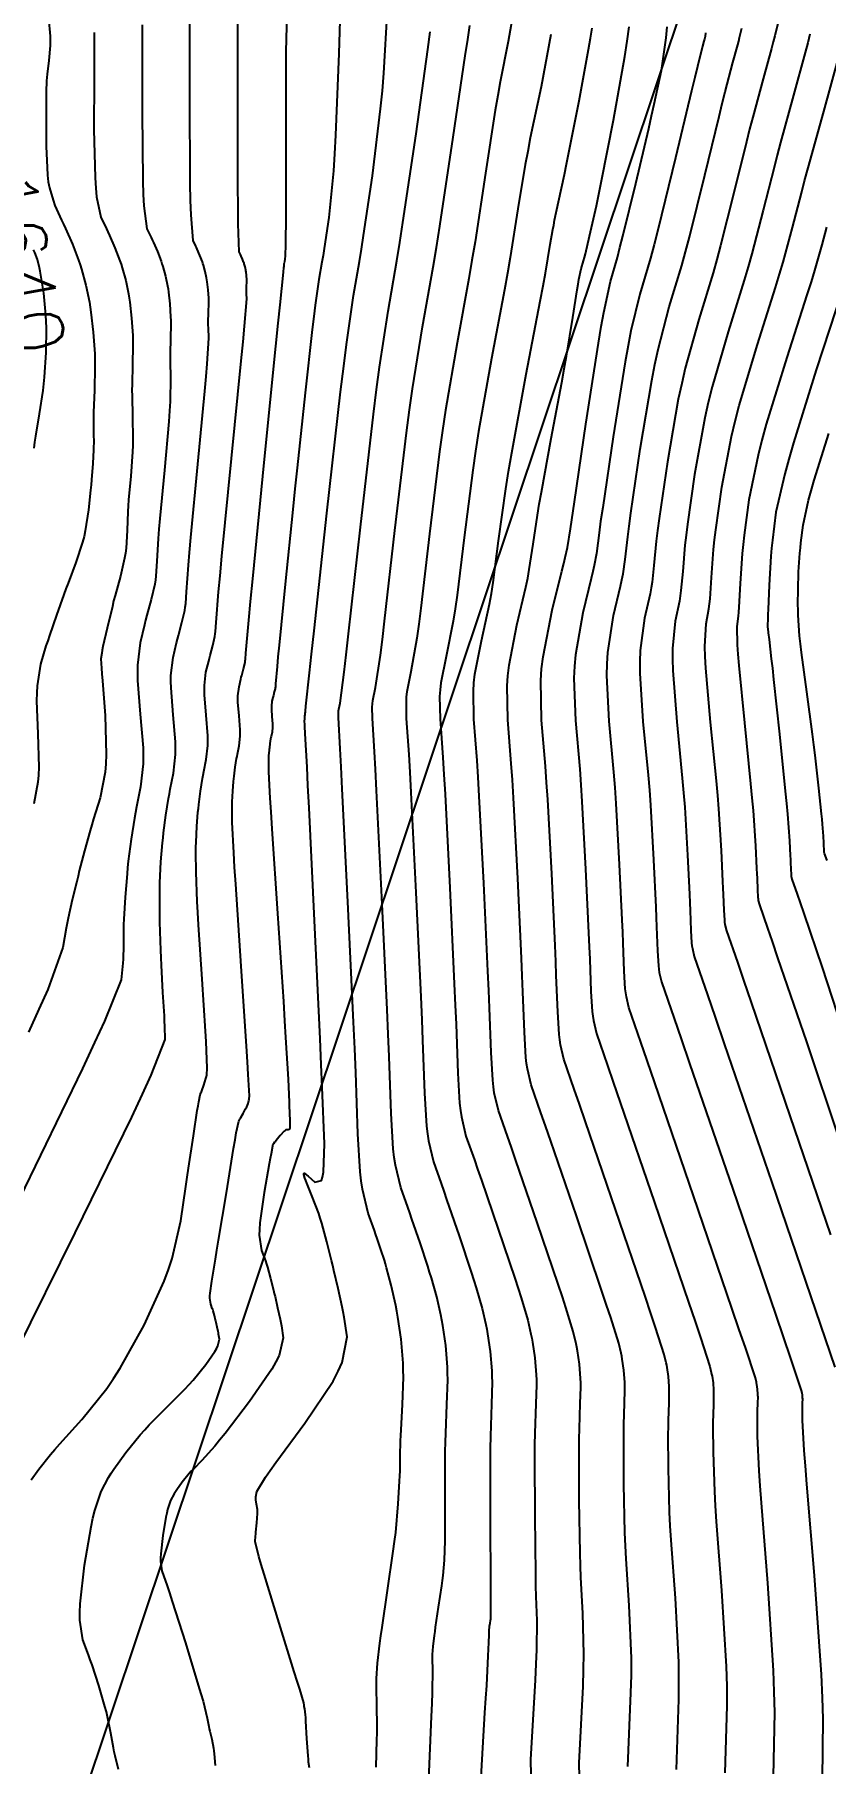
# Model space of a CAD drawing. Header units: metres. Extents: x 837117 to 838479, y 1189012 to 1191015.
# Drawn here: x 837662.7 to 837718.2, y 1189454.6 to 1189576 of the extents above; entities that cross this region are included whole.
import ezdxf

# ---------------------------------------------------------------- set-up
doc = ezdxf.new("R2010")
doc.units = ezdxf.units.M
doc.header["$LTSCALE"] = 0.3
for name, color, linetype in [('CORREDORVIA', 70, 'Continuous'), ('COTAS 10', 1, 'Continuous'), ('COTAS INT', 252, 'Continuous')]:
    doc.layers.add(name, color=color, linetype=linetype)
doc.styles.get("Standard").update_dxf_attribs({"font": 'simplex.shx'})

msp = doc.modelspace()

# ---------------------------------------------------------------- linework, layer by layer
at = {"layer": 'CORREDORVIA'}
msp.add_lwpolyline([(837910.68, 1191000.96), (838157.03, 1190996.19), (838237.17, 1190821.34), (838237, 1190602.88), (838240.03, 1190437.2), (838223.54, 1190366.27), (838212.2, 1190288.92), (838221.4, 1189997.88), (837954.54, 1189509.17), (837751.16, 1189231.38), (837593.19, 1189234.4), (837744.49, 1189686.61), (837750.28, 1189933.97), (837723.62, 1190051.52), (837726.09, 1190134.48), (837885.38, 1190229.43), (837983.18, 1190344.12), (837817.55, 1190502.19), (837798.03, 1190660.17), (837963.57, 1190795.98)], close=True, dxfattribs=at)
at = {"layer": 'COTAS 10'}
for points in [[(837662.42, 1189474.56), (837662.95, 1189475.31), (837663.78, 1189476.33), (837664.09, 1189476.69), (837664.44, 1189477.08), (837665.97, 1189478.78), (837667.72, 1189480.97), (837668.19, 1189481.67), (837668.67, 1189482.4), (837670.35, 1189485.4), (837671.75, 1189488.51), (837672.05, 1189489.32), (837672.31, 1189490.1), (837672.93, 1189492.73), (837673.28, 1189495.15), (837673.38, 1189495.8), (837673.47, 1189496.44), (837673.81, 1189498.69), (837674.08, 1189500.47), (837674.14, 1189500.81), (837674.19, 1189501.09), (837674.28, 1189501.57), (837674.34, 1189501.72), (837674.37, 1189501.79), (837674.4, 1189501.87), (837674.55, 1189502.26), (837674.69, 1189502.73), (837674.72, 1189502.86), (837674.74, 1189502.99), (837674.78, 1189503.46), (837674.73, 1189504.7), (837674.7, 1189505.32), (837674.65, 1189506.05), (837674.42, 1189509.69), (837674.17, 1189513.52), (837674.12, 1189514.38), (837674.08, 1189515.15), (837674, 1189517.22), (837673.99, 1189518.61), (837673.99, 1189518.97), (837674, 1189519.31), (837674.05, 1189520.42), (837674.13, 1189521.42), (837674.16, 1189521.69), (837674.19, 1189521.95), (837674.31, 1189522.89), (837674.45, 1189523.78), (837674.5, 1189524.03), (837674.54, 1189524.27), (837674.71, 1189525.12), (837674.82, 1189526.11), (837674.83, 1189526.43), (837674.82, 1189526.78), (837674.7, 1189528.22), (837674.58, 1189529.65), (837674.58, 1189529.99), (837674.58, 1189530.31), (837674.69, 1189531.26), (837674.88, 1189532.03), (837674.93, 1189532.23), (837674.98, 1189532.43), (837675.16, 1189533.11), (837675.31, 1189533.76), (837675.34, 1189533.93), (837675.37, 1189534.11), (837675.41, 1189534.74), (837675.58, 1189536.88), (837675.68, 1189538.02), (837675.81, 1189539.39), (837677.17, 1189553.1), (837677.29, 1189554.44), (837677.39, 1189555.53), (837677.55, 1189557.46), (837677.54, 1189557.8), (837677.54, 1189557.99), (837677.54, 1189558.32), (837677.55, 1189558.64), (837677.55, 1189558.72), (837677.55, 1189558.8), (837677.53, 1189559.09), (837677.5, 1189559.35), (837677.49, 1189559.42), (837677.48, 1189559.48), (837677.43, 1189559.71), (837677.37, 1189559.92), (837677.36, 1189559.97), (837677.33, 1189560.03), (837677.25, 1189560.24), (837677.16, 1189560.45), (837677.11, 1189560.56), (837677.02, 1189560.75), (837676.95, 1189562.73), (837676.94, 1189563.91), (837676.93, 1189565.37), (837676.92, 1189572.92), (837676.93, 1189580.81)], [(837690.33, 1189453.49), (837690.53, 1189457.94), (837690.56, 1189458.85), (837690.59, 1189459.63), (837690.61, 1189461.25), (837690.6, 1189461.93), (837690.6, 1189462.11), (837690.6, 1189462.28), (837690.64, 1189462.86), (837690.73, 1189463.62), (837690.77, 1189463.9), (837690.81, 1189464.22), (837691.02, 1189465.62), (837691.24, 1189467.11), (837691.29, 1189467.48), (837691.33, 1189467.83), (837691.43, 1189468.92), (837691.48, 1189470.26), (837691.48, 1189470.76), (837691.49, 1189471.33), (837691.48, 1189473.85), (837691.49, 1189476.54), (837691.5, 1189477.2), (837691.52, 1189477.84), (837691.6, 1189479.85), (837691.66, 1189481.57), (837691.65, 1189482.03), (837691.64, 1189482.47), (837691.52, 1189483.99), (837691.31, 1189485.39), (837691.25, 1189485.76), (837691.18, 1189486.13), (837690.89, 1189487.4), (837690.51, 1189488.73), (837690.39, 1189489.13), (837690.26, 1189489.55), (837689.72, 1189491.2), (837689.14, 1189492.86), (837688.99, 1189493.29), (837688.85, 1189493.7), (837688.37, 1189495.08), (837687.99, 1189496.65), (837687.91, 1189497.19), (837687.84, 1189497.78), (837687.69, 1189500.26), (837687.54, 1189504.27), (837687.48, 1189505.83), (837687.4, 1189507.57), (837687.03, 1189515.45), (837686.67, 1189522.94), (837686.59, 1189524.43), (837686.52, 1189525.66), (837686.37, 1189528.03), (837686.36, 1189528.8), (837686.38, 1189529.03), (837686.4, 1189529.27), (837686.58, 1189530.18), (837686.94, 1189532.45), (837687.08, 1189533.54), (837687.23, 1189534.84), (837687.95, 1189541.19), (837688.76, 1189548.05), (837688.97, 1189549.66), (837689.18, 1189551.15), (837689.89, 1189555.49), (837690.64, 1189559.68), (837690.87, 1189561.07), (837691.1, 1189562.57), (837692.04, 1189568.8), (837692.88, 1189574.51), (837693.06, 1189575.67), (837693.21, 1189576.65)], [(837707.71, 1189454.21), (837707.89, 1189459.14), (837707.89, 1189460.45), (837707.87, 1189461.75), (837707.64, 1189466.25), (837707.34, 1189470.31), (837707.28, 1189471.32), (837707.23, 1189472.29), (837707.15, 1189475.37), (837707.14, 1189477.75), (837707.15, 1189478.27), (837707.15, 1189478.74), (837707.19, 1189479.93), (837707.21, 1189480.71), (837707.21, 1189480.92), (837707.2, 1189481.11), (837707.15, 1189481.8), (837707.06, 1189482.43), (837707.03, 1189482.6), (837707, 1189482.76), (837706.86, 1189483.34), (837706.25, 1189485.24), (837705.92, 1189486.24), (837705.51, 1189487.45), (837703.43, 1189493.54), (837701.33, 1189499.69), (837700.9, 1189500.93), (837700.54, 1189501.98), (837699.81, 1189504.09), (837699.57, 1189505.1), (837699.52, 1189505.44), (837699.47, 1189505.81), (837699.38, 1189507.4), (837699.28, 1189509.96), (837699.24, 1189510.95), (837699.19, 1189512.06), (837698.96, 1189517.1), (837698.68, 1189522.3), (837698.6, 1189523.51), (837698.52, 1189524.64), (837698.24, 1189527.88), (837698.19, 1189530.66), (837698.25, 1189531.48), (837698.35, 1189532.33), (837698.98, 1189535.6), (837699.67, 1189538.35), (837699.8, 1189538.88), (837699.9, 1189539.31), (837700.07, 1189539.99), (837700.27, 1189541.32), (837700.55, 1189543.21), (837701.36, 1189548.67), (837702.25, 1189554.34), (837702.44, 1189555.51), (837702.62, 1189556.5), (837703.09, 1189558.67), (837703.57, 1189560.36), (837703.75, 1189561.05), (837703.95, 1189561.85), (837704.86, 1189565.55), (837705.77, 1189569.41), (837705.97, 1189570.3), (837706.16, 1189571.13), (837706.66, 1189573.49), (837706.99, 1189575.77), (837707.06, 1189576.55)], [(837718.54, 1189491.75), (837715.7, 1189500.1), (837712.97, 1189508.07), (837712.44, 1189509.63), (837712.01, 1189510.9), (837711.25, 1189513.1), (837711.14, 1189513.54), (837711.12, 1189513.69), (837711.1, 1189513.85), (837711.06, 1189514.54), (837711.02, 1189515.65), (837711, 1189516.08), (837710.98, 1189516.56), (837710.88, 1189518.74), (837710.69, 1189521.66), (837710.61, 1189522.6), (837710.52, 1189523.61), (837710.11, 1189527.73), (837709.77, 1189531.54), (837709.73, 1189532.34), (837709.7, 1189533.04), (837709.79, 1189534.65), (837709.98, 1189535.7), (837710.03, 1189536.04), (837710.07, 1189536.4), (837710.17, 1189537.9), (837710.32, 1189539.87), (837710.39, 1189540.53), (837710.47, 1189541.25), (837710.89, 1189544.24), (837711.57, 1189547.79), (837711.83, 1189548.86), (837712.12, 1189549.96), (837713.4, 1189554.24), (837714.67, 1189558.25), (837714.95, 1189559.18), (837715.21, 1189560.03), (837715.87, 1189562.46), (837716.48, 1189564.88), (837716.71, 1189565.73), (837716.96, 1189566.65), (837718.05, 1189570.61), (837719.07, 1189574.28)], [(837662.63, 1189546.98), (837662.68, 1189547.4), (837662.74, 1189547.81), (837663, 1189549.38), (837663.26, 1189551.03), (837663.31, 1189551.49), (837663.36, 1189551.97), (837663.48, 1189553.7), (837663.5, 1189555.41), (837663.48, 1189555.87), (837663.46, 1189556.32), (837663.3, 1189557.86), (837663.11, 1189559.13), (837663.06, 1189559.4), (837663.01, 1189559.64), (837662.86, 1189560.23), (837662.67, 1189560.72), (837662.59, 1189560.9)]]:
    msp.add_lwpolyline(points, dxfattribs=at)
at = {"layer": 'COTAS INT'}
for points in [[(837668.54, 1189454.21), (837668.31, 1189455.18), (837668.25, 1189455.46), (837668.19, 1189455.74), (837668.01, 1189456.76), (837667.78, 1189457.91), (837667.7, 1189458.26), (837667.6, 1189458.64), (837667.17, 1189460.11), (837666.7, 1189461.56), (837666.57, 1189461.92), (837666.45, 1189462.26), (837666.05, 1189463.33), (837665.83, 1189464.71), (837665.83, 1189465.24), (837665.85, 1189465.84), (837666.17, 1189468.56), (837666.64, 1189471.26), (837666.76, 1189471.86), (837666.89, 1189472.39), (837667.33, 1189473.74), (837667.85, 1189474.72), (837668.03, 1189475.01), (837668.23, 1189475.31), (837669.07, 1189476.48), (837670.08, 1189477.71), (837670.39, 1189478.06), (837670.71, 1189478.41), (837671.97, 1189479.68), (837673.21, 1189480.92), (837673.51, 1189481.25), (837673.79, 1189481.56), (837674.69, 1189482.65), (837675.31, 1189483.56), (837675.43, 1189483.76), (837675.52, 1189483.95), (837675.63, 1189484.43), (837675.58, 1189484.77), (837675.56, 1189484.87), (837675.54, 1189484.96), (837675.48, 1189485.27), (837675.4, 1189485.59), (837675.38, 1189485.68), (837675.36, 1189485.76), (837675.28, 1189486.09), (837675.19, 1189486.41), (837675.16, 1189486.5), (837675.13, 1189486.58), (837675.02, 1189486.88), (837674.96, 1189487.3), (837674.96, 1189487.46), (837674.98, 1189487.65), (837675.1, 1189488.49), (837675.36, 1189490.04), (837675.46, 1189490.67), (837675.58, 1189491.38), (837676.12, 1189494.69), (837676.63, 1189497.81), (837676.73, 1189498.42), (837676.82, 1189498.91), (837676.99, 1189499.73), (837677.07, 1189499.86), (837677.11, 1189499.91), (837677.14, 1189499.98), (837677.31, 1189500.27), (837677.47, 1189500.59), (837677.51, 1189500.67), (837677.55, 1189500.74), (837677.65, 1189500.98), (837677.71, 1189501.18), (837677.72, 1189501.24), (837677.73, 1189501.29), (837677.75, 1189501.5), (837677.66, 1189503.01), (837677.6, 1189503.9), (837677.53, 1189504.99), (837677.16, 1189510.6), (837676.78, 1189516.37), (837676.7, 1189517.56), (837676.64, 1189518.57), (837676.54, 1189520.73), (837676.53, 1189521.68), (837676.53, 1189521.92), (837676.54, 1189522.15), (837676.57, 1189522.9), (837676.63, 1189523.58), (837676.65, 1189523.76), (837676.67, 1189523.94), (837676.75, 1189524.57), (837676.84, 1189525.18), (837676.87, 1189525.34), (837676.9, 1189525.5), (837677.02, 1189526.08), (837677.09, 1189526.75), (837677.09, 1189526.97), (837677.09, 1189527.2), (837677.01, 1189528.18), (837676.93, 1189529.14), (837676.93, 1189529.37), (837676.93, 1189529.59), (837677.01, 1189530.23), (837677.13, 1189530.75), (837677.16, 1189530.89), (837677.2, 1189531.02), (837677.32, 1189531.49), (837677.43, 1189531.92), (837677.44, 1189532.04), (837677.46, 1189532.16), (837677.49, 1189532.59), (837677.69, 1189534.9), (837677.82, 1189536.2), (837677.97, 1189537.8), (837678.78, 1189545.97), (837679.6, 1189554.14), (837679.76, 1189555.74), (837679.89, 1189557.04), (837680.12, 1189559.32), (837680.16, 1189559.65), (837680.17, 1189559.72), (837680.18, 1189559.78), (837680.19, 1189559.91), (837680.21, 1189560), (837680.22, 1189560.04), (837680.22, 1189560.07), (837680.25, 1189560.24), (837680.27, 1189560.48), (837680.28, 1189560.56), (837680.28, 1189560.66), (837680.3, 1189561.09), (837680.31, 1189563.49), (837680.31, 1189564.83), (837680.32, 1189566.46), (837680.33, 1189574.81), (837680.56, 1189583.59)], [(837684.17, 1189580.12), (837684.01, 1189574.68), (837683.79, 1189568.94), (837683.71, 1189567.63), (837683.64, 1189566.44), (837683.31, 1189563.17), (837682.98, 1189560.99), (837682.91, 1189560.49), (837682.83, 1189560.04), (837682.62, 1189558.81), (837682.36, 1189557.02), (837682.26, 1189556.22), (837682.15, 1189555.3), (837681.65, 1189550.86), (837681.08, 1189545.59), (837680.93, 1189544.13), (837680.78, 1189542.67), (837680.25, 1189537.42), (837679.82, 1189533.15), (837679.74, 1189532.32), (837679.68, 1189531.64), (837679.57, 1189530.44), (837679.56, 1189530.21), (837679.55, 1189530.15), (837679.54, 1189530.09), (837679.48, 1189529.86), (837679.42, 1189529.62), (837679.4, 1189529.55), (837679.38, 1189529.48), (837679.32, 1189529.21), (837679.28, 1189528.87), (837679.28, 1189528.76), (837679.28, 1189528.64), (837679.32, 1189528.14), (837679.36, 1189527.63), (837679.37, 1189527.5), (837679.36, 1189527.39), (837679.33, 1189527.04), (837679.27, 1189526.74), (837679.25, 1189526.66), (837679.23, 1189526.57), (837679.18, 1189526.25), (837679.14, 1189525.93), (837679.13, 1189525.83), (837679.12, 1189525.74), (837679.09, 1189525.39), (837679.08, 1189524.99), (837679.07, 1189524.87), (837679.07, 1189524.75), (837679.07, 1189524.25), (837679.18, 1189522.41), (837679.24, 1189521.44), (837679.32, 1189520.26), (837679.71, 1189514.32), (837680.12, 1189508.13), (837680.2, 1189506.78), (837680.28, 1189505.6), (837680.45, 1189502.68), (837680.52, 1189501.07), (837680.54, 1189500.72), (837680.55, 1189500.41), (837680.58, 1189499.64), (837680.57, 1189499.25), (837680.56, 1189499.19), (837680.54, 1189499.14), (837680.45, 1189499.12), (837680.3, 1189499.12), (837680.24, 1189499.08), (837680.17, 1189499.03), (837679.89, 1189498.72), (837679.61, 1189498.38), (837679.56, 1189498.31), (837679.51, 1189498.25), (837679.42, 1189498.13), (837679.39, 1189498.08), (837679.38, 1189498.06), (837679.37, 1189498.04), (837679.35, 1189497.97), (837679.26, 1189497.43), (837679.2, 1189497.11), (837679.13, 1189496.73), (837678.77, 1189494.73), (837678.47, 1189492.6), (837678.44, 1189492.13), (837678.43, 1189491.72), (837678.59, 1189490.66), (837678.87, 1189489.92), (837678.94, 1189489.7), (837679.01, 1189489.49), (837679.23, 1189488.68), (837679.43, 1189487.86), (837679.48, 1189487.64), (837679.54, 1189487.42), (837679.72, 1189486.63), (837679.9, 1189485.83), (837679.94, 1189485.6), (837679.98, 1189485.37), (837680.11, 1189484.51), (837679.83, 1189483.29), (837679.6, 1189482.83), (837679.31, 1189482.32), (837677.74, 1189480.04), (837676.03, 1189477.81), (837675.65, 1189477.34), (837675.31, 1189476.92), (837674.41, 1189475.92), (837673.81, 1189475.31), (837673.66, 1189475.15), (837673.51, 1189474.99), (837673.03, 1189474.4), (837672.64, 1189473.85), (837672.54, 1189473.7), (837672.46, 1189473.57), (837672.21, 1189473.1), (837672, 1189472.46), (837671.94, 1189472.21), (837671.88, 1189471.93), (837671.66, 1189470.65), (837671.51, 1189469.36), (837671.5, 1189469.08), (837671.5, 1189468.83), (837671.6, 1189468.17), (837671.96, 1189467.12), (837672.13, 1189466.62), (837672.32, 1189466.02), (837673.25, 1189463.1), (837674.15, 1189460.15), (837674.33, 1189459.54), (837674.49, 1189459.01), (837674.78, 1189457.83), (837674.88, 1189457.23), (837674.92, 1189457.07), (837674.95, 1189456.91), (837675.09, 1189456.34), (837675.21, 1189455.72), (837675.24, 1189455.52), (837675.27, 1189455.32), (837675.33, 1189454.49)], [(837661.36, 1189483.51), (837665.51, 1189491.88), (837669.48, 1189500.01), (837670.24, 1189501.62), (837670.85, 1189502.96), (837671.82, 1189505.47), (837671.8, 1189506.41), (837671.79, 1189506.75), (837671.77, 1189507.12), (837671.67, 1189508.77), (837671.56, 1189510.67), (837671.54, 1189511.2), (837671.52, 1189511.74), (837671.46, 1189513.7), (837671.45, 1189515.55), (837671.45, 1189516.02), (837671.46, 1189516.47), (837671.53, 1189517.94), (837671.64, 1189519.26), (837671.68, 1189519.61), (837671.72, 1189519.97), (837671.88, 1189521.2), (837672.06, 1189522.39), (837672.12, 1189522.71), (837672.18, 1189523.03), (837672.4, 1189524.16), (837672.55, 1189525.47), (837672.56, 1189525.9), (837672.55, 1189526.35), (837672.39, 1189528.26), (837672.24, 1189530.15), (837672.23, 1189530.6), (837672.23, 1189531.02), (837672.38, 1189532.28), (837672.62, 1189533.3), (837672.69, 1189533.57), (837672.76, 1189533.83), (837673, 1189534.73), (837673.2, 1189535.59), (837673.24, 1189535.82), (837673.27, 1189536.06), (837673.33, 1189536.89), (837673.46, 1189538.76), (837673.53, 1189539.65), (837673.63, 1189540.71), (837674.13, 1189545.85), (837674.62, 1189550.97), (837674.71, 1189552.01), (837674.78, 1189552.89), (837674.88, 1189554.7), (837674.86, 1189555.42), (837674.85, 1189555.61), (837674.85, 1189555.81), (837674.87, 1189556.5), (837674.89, 1189557.15), (837674.88, 1189557.33), (837674.88, 1189557.5), (837674.84, 1189558.09), (837674.78, 1189558.64), (837674.76, 1189558.78), (837674.73, 1189558.92), (837674.64, 1189559.38), (837674.52, 1189559.82), (837674.48, 1189559.94), (837674.44, 1189560.06), (837674.27, 1189560.5), (837674.08, 1189560.94), (837674.03, 1189561.05), (837673.98, 1189561.16), (837673.79, 1189561.56), (837673.64, 1189563.35), (837673.61, 1189564.35), (837673.59, 1189565.56), (837673.56, 1189571.73), (837673.56, 1189578.3)], [(837681.96, 1189454.33), (837681.89, 1189454.73), (837681.88, 1189454.94), (837681.86, 1189455.18), (837681.78, 1189456.39), (837681.71, 1189457.61), (837681.7, 1189457.86), (837681.68, 1189458.06), (837681.63, 1189458.48), (837681.59, 1189458.64), (837681.59, 1189458.68), (837681.58, 1189458.73), (837681.55, 1189458.9), (837681.27, 1189459.86), (837681.1, 1189460.41), (837680.89, 1189461.07), (837679.83, 1189464.49), (837678.77, 1189467.93), (837678.56, 1189468.61), (837678.4, 1189469.17), (837678.15, 1189470.23), (837678.17, 1189470.6), (837678.19, 1189470.73), (837678.2, 1189470.88), (837678.26, 1189471.53), (837678.31, 1189472.18), (837678.31, 1189472.33), (837678.3, 1189472.46), (837678.24, 1189472.84), (837678.18, 1189473.15), (837678.18, 1189473.25), (837678.19, 1189473.35), (837678.27, 1189473.74), (837678.86, 1189474.73), (837679.19, 1189475.21), (837679.59, 1189475.77), (837681.64, 1189478.53), (837683.62, 1189481.49), (837683.98, 1189482.17), (837684.26, 1189482.8), (837684.6, 1189484.59), (837684.38, 1189485.97), (837684.32, 1189486.34), (837684.25, 1189486.7), (837683.97, 1189487.99), (837683.67, 1189489.25), (837683.59, 1189489.6), (837683.5, 1189489.96), (837683.18, 1189491.27), (837682.82, 1189492.56), (837682.71, 1189492.91), (837682.6, 1189493.25), (837682.15, 1189494.44), (837681.77, 1189495.38), (837681.69, 1189495.56), (837681.64, 1189495.72), (837681.55, 1189495.99), (837681.56, 1189496.04), (837681.57, 1189496.05), (837681.57, 1189496.06), (837681.58, 1189496.08), (837681.7, 1189496), (837681.77, 1189495.94), (837681.86, 1189495.86), (837682.34, 1189495.46), (837682.8, 1189495.56), (837682.88, 1189495.8), (837682.94, 1189496.14), (837683, 1189498.13), (837682.85, 1189502.12), (837682.78, 1189503.72), (837682.7, 1189505.52), (837682.31, 1189513.82), (837681.93, 1189521.73), (837681.85, 1189523.29), (837681.79, 1189524.58), (837681.66, 1189526.95), (837681.63, 1189527.44), (837681.62, 1189527.54), (837681.62, 1189527.62), (837681.61, 1189527.77), (837681.61, 1189527.81), (837681.61, 1189527.82), (837681.61, 1189527.83), (837681.61, 1189527.87), (837681.62, 1189527.9), (837681.62, 1189527.9), (837681.62, 1189527.91), (837681.62, 1189527.97), (837681.63, 1189527.98), (837681.63, 1189528), (837681.64, 1189528.03), (837681.64, 1189528.04), (837681.64, 1189528.05), (837681.63, 1189528.09), (837681.63, 1189528.14), (837681.63, 1189528.15), (837681.63, 1189528.16), (837681.63, 1189528.18), (837681.64, 1189528.21), (837681.64, 1189528.21), (837681.64, 1189528.22), (837681.65, 1189528.24), (837681.65, 1189528.25), (837681.65, 1189528.26), (837681.65, 1189528.26), (837681.65, 1189528.28), (837681.66, 1189528.38), (837681.67, 1189528.44), (837681.67, 1189528.51), (837681.71, 1189528.86), (837681.96, 1189531.2), (837682.1, 1189532.52), (837682.28, 1189534.14), (837683.18, 1189542.41), (837684.14, 1189550.94), (837684.36, 1189552.73), (837684.55, 1189554.26), (837685.04, 1189557.7), (837685.46, 1189560.08), (837685.6, 1189560.95), (837685.75, 1189561.91), (837686.37, 1189566.1), (837686.95, 1189570.79), (837687.08, 1189572.06), (837687.18, 1189573.31), (837687.42, 1189577.74)], [(837696.31, 1189577.76), (837695.89, 1189575.52), (837695.33, 1189572.7), (837695.17, 1189571.74), (837694.99, 1189570.7), (837694.31, 1189566.29), (837693.58, 1189561.47), (837693.36, 1189560.17), (837693.14, 1189558.89), (837692.32, 1189554.38), (837691.5, 1189549.65), (837691.29, 1189548.22), (837691.08, 1189546.73), (837690.38, 1189540.95), (837689.77, 1189535.74), (837689.62, 1189534.62), (837689.49, 1189533.64), (837689.06, 1189531.27), (837688.79, 1189529.88), (837688.75, 1189529.52), (837688.73, 1189529.18), (837688.75, 1189528), (837688.92, 1189525.46), (837688.99, 1189524.24), (837689.07, 1189522.81), (837689.42, 1189515.78), (837689.76, 1189508.47), (837689.83, 1189506.85), (837689.89, 1189505.41), (837690.03, 1189501.69), (837690.17, 1189499.38), (837690.23, 1189498.84), (837690.3, 1189498.34), (837690.66, 1189496.88), (837691.19, 1189495.36), (837691.38, 1189494.82), (837691.58, 1189494.23), (837692.46, 1189491.67), (837693.31, 1189489.13), (837693.49, 1189488.55), (837693.66, 1189488.03), (837694.08, 1189486.58), (837694.34, 1189485.46), (837694.4, 1189485.13), (837694.46, 1189484.8), (837694.64, 1189483.55), (837694.75, 1189482.2), (837694.76, 1189481.81), (837694.77, 1189481.4), (837694.72, 1189479.87), (837694.65, 1189477.61), (837694.63, 1189476.75), (837694.63, 1189475.79), (837694.64, 1189471.49), (837694.66, 1189467.47), (837694.67, 1189466.69), (837694.67, 1189466.05), (837694.67, 1189464.96), (837694.65, 1189464.79), (837694.65, 1189464.74), (837694.64, 1189464.69), (837694.61, 1189464.46), (837694.57, 1189464.25), (837694.57, 1189464.2), (837694.56, 1189464.15), (837694.55, 1189464.04), (837694.54, 1189463.95), (837694.54, 1189463.9), (837694.54, 1189463.79), (837694.54, 1189463.48), (837694.53, 1189463.32), (837694.52, 1189463.13), (837694.48, 1189462.19), (837694.37, 1189460.12), (837694.31, 1189459.23), (837694.25, 1189458.19), (837693.95, 1189453.29)], [(837670.2, 1189576.7), (837670.2, 1189575.58), (837670.2, 1189570.54), (837670.25, 1189565.75), (837670.28, 1189564.79), (837670.33, 1189563.98), (837670.55, 1189562.37), (837670.84, 1189561.77), (837670.92, 1189561.6), (837671, 1189561.42), (837671.28, 1189560.77), (837671.54, 1189560.1), (837671.6, 1189559.91), (837671.66, 1189559.73), (837671.85, 1189559.06), (837671.99, 1189558.36), (837672.03, 1189558.15), (837672.06, 1189557.93), (837672.16, 1189557.1), (837672.21, 1189556.2), (837672.22, 1189555.94), (837672.22, 1189555.67), (837672.2, 1189554.67), (837672.18, 1189553.63), (837672.18, 1189553.33), (837672.18, 1189553.03), (837672.21, 1189551.93), (837672.18, 1189550.25), (837672.13, 1189549.59), (837672.08, 1189548.84), (837671.77, 1189545.43), (837671.45, 1189542.03), (837671.38, 1189541.29), (837671.33, 1189540.64), (837671.24, 1189539.04), (837671.17, 1189538), (837671.14, 1189537.72), (837671.09, 1189537.42), (837670.84, 1189536.36), (837670.54, 1189535.24), (837670.45, 1189534.91), (837670.37, 1189534.57), (837670.07, 1189533.31), (837669.89, 1189531.74), (837669.88, 1189531.22), (837669.89, 1189530.66), (837670.08, 1189528.3), (837670.27, 1189525.93), (837670.28, 1189525.36), (837670.28, 1189524.82), (837670.1, 1189523.2), (837669.82, 1189521.79), (837669.74, 1189521.4), (837669.67, 1189520.99), (837669.44, 1189519.52), (837669.24, 1189517.98), (837669.19, 1189517.54), (837669.15, 1189517.1), (837669.01, 1189515.46), (837668.92, 1189513.92), (837668.91, 1189513.54), (837668.89, 1189513.18), (837668.89, 1189512.06), (837668.88, 1189511.1), (837668.86, 1189510.83), (837668.84, 1189510.58), (837668.74, 1189509.66), (837667.56, 1189506.76), (837666.87, 1189505.25), (837666.02, 1189503.43), (837661.61, 1189494.3)], [(837666.84, 1189576.15), (837666.84, 1189572.85), (837666.83, 1189569.35), (837666.91, 1189565.95), (837666.95, 1189565.23), (837667.01, 1189564.61), (837667.32, 1189563.19), (837667.7, 1189562.38), (837667.81, 1189562.15), (837667.91, 1189561.91), (837668.3, 1189561.03), (837668.64, 1189560.13), (837668.73, 1189559.88), (837668.81, 1189559.64), (837669.06, 1189558.74), (837669.25, 1189557.8), (837669.3, 1189557.51), (837669.34, 1189557.23), (837669.47, 1189556.11), (837669.55, 1189554.89), (837669.56, 1189554.54), (837669.56, 1189554.19), (837669.53, 1189552.85), (837669.5, 1189551.44), (837669.49, 1189551.05), (837669.5, 1189550.65), (837669.54, 1189549.17), (837669.56, 1189547.62), (837669.55, 1189547.17), (837669.54, 1189546.72), (837669.41, 1189545), (837669.26, 1189543.35), (837669.23, 1189542.93), (837669.21, 1189542.52), (837669.16, 1189541.19), (837669.08, 1189539.95), (837669.03, 1189539.61), (837668.97, 1189539.26), (837668.68, 1189537.98), (837668.32, 1189536.64), (837668.21, 1189536.25), (837668.12, 1189535.85), (837667.75, 1189534.33), (837667.46, 1189533.05), (837667.41, 1189532.79), (837667.37, 1189532.58), (837667.31, 1189532.19), (837667.36, 1189531.52), (837667.39, 1189531.13), (837667.43, 1189530.65), (837667.61, 1189528.2), (837667.69, 1189525.47), (837667.66, 1189524.82), (837667.61, 1189524.22), (837667.26, 1189522.43), (837666.79, 1189520.95), (837666.67, 1189520.54), (837666.55, 1189520.14), (837666.16, 1189518.7), (837665.8, 1189517.3), (837665.71, 1189516.93), (837665.62, 1189516.56), (837665.3, 1189515.27), (837665.02, 1189513.99), (837664.95, 1189513.63), (837664.88, 1189513.27), (837664.65, 1189511.93), (837663.58, 1189508.98), (837662.97, 1189507.59), (837662.23, 1189505.97)], [(837663.63, 1189577.17), (837663.75, 1189575.9), (837663.76, 1189575.57), (837663.76, 1189575.25), (837663.67, 1189574.18), (837663.55, 1189573.23), (837663.52, 1189572.99), (837663.5, 1189572.76), (837663.47, 1189571.98), (837663.47, 1189570.13), (837663.47, 1189568.16), (837663.54, 1189566.68), (837663.56, 1189566.14), (837663.62, 1189565.67), (837663.7, 1189565.24), (837663.96, 1189564.39), (837664.08, 1189564), (837664.56, 1189562.98), (837664.7, 1189562.69), (837664.83, 1189562.4), (837665.31, 1189561.29), (837665.75, 1189560.17), (837665.85, 1189559.85), (837665.95, 1189559.54), (837666.26, 1189558.42), (837666.51, 1189557.23), (837666.56, 1189556.88), (837666.62, 1189556.52), (837666.78, 1189555.11), (837666.88, 1189553.59), (837666.89, 1189553.15), (837666.9, 1189552.7), (837666.86, 1189551.02), (837666.8, 1189549.51), (837666.8, 1189549.17), (837666.79, 1189548.86), (837666.8, 1189548.03), (837666.81, 1189547.33), (837666.8, 1189547.1), (837666.8, 1189546.86), (837666.75, 1189545.89), (837666.66, 1189544.74), (837666.63, 1189544.39), (837666.59, 1189544.03), (837666.45, 1189542.64), (837666.22, 1189541.17), (837666.13, 1189540.77), (837666.02, 1189540.37), (837665.55, 1189538.94), (837665.01, 1189537.5), (837664.86, 1189537.11), (837664.71, 1189536.71), (837664.19, 1189535.25), (837663.7, 1189533.83), (837663.58, 1189533.46), (837663.46, 1189533.09), (837663.08, 1189531.81), (837662.83, 1189530.3), (837662.81, 1189529.79), (837662.79, 1189529.24), (837662.88, 1189526.91), (837662.95, 1189524.58), (837662.93, 1189524.03), (837662.89, 1189523.52), (837662.6, 1189522.01)], [(837686.63, 1189454.39), (837686.69, 1189456.31), (837686.7, 1189456.78), (837686.71, 1189457.24), (837686.68, 1189458.71), (837686.66, 1189459.97), (837686.66, 1189460.29), (837686.67, 1189460.61), (837686.73, 1189461.68), (837686.89, 1189463.08), (837686.97, 1189463.6), (837687.05, 1189464.19), (837687.44, 1189466.79), (837687.84, 1189469.54), (837687.93, 1189470.22), (837688.01, 1189470.86), (837688.19, 1189472.87), (837688.28, 1189474.46), (837688.3, 1189474.84), (837688.31, 1189475.19), (837688.33, 1189476.21), (837688.35, 1189477.28), (837688.37, 1189477.66), (837688.39, 1189478.07), (837688.48, 1189479.83), (837688.55, 1189481.75), (837688.54, 1189482.25), (837688.53, 1189482.74), (837688.39, 1189484.42), (837688.16, 1189485.98), (837688.09, 1189486.39), (837688.01, 1189486.8), (837687.69, 1189488.21), (837687.36, 1189489.43), (837687.29, 1189489.71), (837687.21, 1189489.97), (837686.97, 1189490.73), (837686.71, 1189491.5), (837686.61, 1189491.76), (837686.51, 1189492.05), (837686.08, 1189493.27), (837685.67, 1189494.96), (837685.59, 1189495.54), (837685.52, 1189496.17), (837685.35, 1189498.83), (837685.2, 1189503.14), (837685.13, 1189504.8), (837685.04, 1189506.67), (837684.65, 1189515.12), (837684.26, 1189523.06), (837684.19, 1189524.61), (837684.12, 1189525.87), (837684, 1189528.06), (837683.99, 1189528.43), (837684, 1189528.54), (837684.01, 1189528.65), (837684.1, 1189529.08), (837684.39, 1189531.25), (837684.53, 1189532.46), (837684.7, 1189533.93), (837685.53, 1189541.43), (837686.44, 1189549.36), (837686.65, 1189551.1), (837686.86, 1189552.65), (837687.47, 1189556.59), (837688.08, 1189560.12), (837688.29, 1189561.41), (837688.51, 1189562.82), (837689.44, 1189569.03), (837690.27, 1189574.97), (837690.43, 1189576.21)], [(837698.9, 1189576.02), (837698.22, 1189572.35), (837697.45, 1189568.75), (837697.27, 1189567.8), (837697.1, 1189566.89), (837696.59, 1189563.77), (837696.05, 1189560.37), (837695.85, 1189559.26), (837695.64, 1189558.09), (837694.74, 1189553.28), (837693.83, 1189548.15), (837693.61, 1189546.77), (837693.41, 1189545.42), (837692.81, 1189540.71), (837692.31, 1189536.65), (837692.17, 1189535.7), (837692.04, 1189534.83), (837691.55, 1189532.36), (837691.18, 1189530.5), (837691.13, 1189530.02), (837691.09, 1189529.55), (837691.12, 1189527.97), (837691.32, 1189525.25), (837691.39, 1189524.06), (837691.47, 1189522.68), (837691.8, 1189516.11), (837692.12, 1189509.37), (837692.18, 1189507.88), (837692.24, 1189506.55), (837692.36, 1189503.11), (837692.49, 1189500.99), (837692.55, 1189500.49), (837692.62, 1189500.03), (837692.94, 1189498.68), (837693.53, 1189497.01), (837693.76, 1189496.35), (837694.02, 1189495.59), (837695.2, 1189492.14), (837696.36, 1189488.71), (837696.6, 1189487.98), (837696.81, 1189487.33), (837697.28, 1189485.77), (837697.5, 1189484.78), (837697.56, 1189484.5), (837697.61, 1189484.21), (837697.77, 1189483.11), (837697.87, 1189481.93), (837697.88, 1189481.58), (837697.88, 1189481.23), (837697.84, 1189479.88), (837697.77, 1189477.82), (837697.76, 1189477.01), (837697.76, 1189476.11), (837697.77, 1189471.99), (837697.81, 1189467.96), (837697.82, 1189467.11), (837697.84, 1189466.37), (837697.91, 1189464.68), (837697.89, 1189462.61), (837697.85, 1189461.64), (837697.8, 1189460.49), (837697.48, 1189454.91), (837697.62, 1189448.31)], [(837701.02, 1189448.62), (837700.89, 1189454.68), (837701.16, 1189460.04), (837701.2, 1189461.24), (837701.22, 1189462.32), (837701.15, 1189465.2), (837701.01, 1189467.69), (837700.98, 1189468.51), (837700.95, 1189469.4), (837700.89, 1189473.11), (837700.89, 1189476.66), (837700.89, 1189477.43), (837700.9, 1189478.13), (837700.95, 1189479.9), (837700.99, 1189481.06), (837700.99, 1189481.36), (837700.98, 1189481.66), (837700.9, 1189482.67), (837700.76, 1189483.61), (837700.71, 1189483.86), (837700.67, 1189484.11), (837700.47, 1189484.96), (837699.96, 1189486.64), (837699.71, 1189487.4), (837699.41, 1189488.29), (837697.94, 1189492.61), (837696.45, 1189496.96), (837696.14, 1189497.88), (837695.86, 1189498.67), (837695.23, 1189500.49), (837694.93, 1189501.72), (837694.87, 1189502.14), (837694.82, 1189502.6), (837694.7, 1189504.54), (837694.59, 1189507.69), (837694.54, 1189508.9), (837694.47, 1189510.27), (837694.19, 1189516.44), (837693.87, 1189522.55), (837693.79, 1189523.88), (837693.72, 1189525.05), (837693.5, 1189527.94), (837693.46, 1189529.92), (837693.5, 1189530.51), (837693.57, 1189531.12), (837694.03, 1189533.46), (837694.58, 1189536.03), (837694.72, 1189536.78), (837694.85, 1189537.55), (837695.23, 1189540.47), (837695.73, 1189544.11), (837695.93, 1189545.33), (837696.15, 1189546.65), (837697.17, 1189552.17), (837698.15, 1189557.29), (837698.35, 1189558.36), (837698.52, 1189559.26), (837698.86, 1189561.26), (837699.04, 1189562.32), (837699.1, 1189562.64), (837699.16, 1189562.97), (837699.44, 1189564.27), (837699.85, 1189566.19), (837700, 1189566.92), (837700.16, 1189567.73), (837700.88, 1189571.35), (837701.55, 1189574.96), (837701.68, 1189575.75), (837701.79, 1189576.46)], [(837704.3, 1189454.44), (837704.52, 1189459.59), (837704.55, 1189460.85), (837704.55, 1189462.03), (837704.4, 1189465.73), (837704.18, 1189469), (837704.13, 1189469.92), (837704.09, 1189470.84), (837704.02, 1189474.24), (837704.01, 1189477.2), (837704.02, 1189477.85), (837704.03, 1189478.43), (837704.07, 1189479.92), (837704.1, 1189480.88), (837704.1, 1189481.14), (837704.09, 1189481.39), (837704.02, 1189482.24), (837703.91, 1189483.02), (837703.87, 1189483.23), (837703.83, 1189483.44), (837703.67, 1189484.15), (837703.1, 1189485.94), (837702.81, 1189486.82), (837702.46, 1189487.87), (837700.69, 1189493.08), (837698.89, 1189498.32), (837698.52, 1189499.4), (837698.2, 1189500.32), (837697.52, 1189502.29), (837697.25, 1189503.41), (837697.19, 1189503.79), (837697.15, 1189504.21), (837697.04, 1189505.97), (837696.94, 1189508.82), (837696.89, 1189509.93), (837696.83, 1189511.17), (837696.57, 1189516.77), (837696.27, 1189522.42), (837696.2, 1189523.7), (837696.12, 1189524.84), (837695.87, 1189527.91), (837695.82, 1189530.29), (837695.88, 1189531), (837695.96, 1189531.73), (837696.51, 1189534.55), (837697.13, 1189537.22), (837697.27, 1189537.86), (837697.38, 1189538.45), (837697.66, 1189540.23), (837697.95, 1189542.28), (837698.08, 1189543.04), (837698.23, 1189543.89), (837698.93, 1189547.65), (837699.67, 1189551.59), (837699.84, 1189552.54), (837700, 1189553.43), (837700.44, 1189556.14), (837700.74, 1189558.08), (837700.81, 1189558.48), (837700.87, 1189558.82), (837701.03, 1189559.56), (837701.19, 1189560.12), (837701.25, 1189560.35), (837701.32, 1189560.62), (837701.62, 1189561.85), (837702.09, 1189563.98), (837702.26, 1189564.81), (837702.45, 1189565.74), (837703.3, 1189569.99), (837704.09, 1189574.47), (837704.25, 1189575.54), (837704.39, 1189576.55)], [(837709.75, 1189576.13), (837709.72, 1189575.87), (837709.68, 1189575.69), (837709.66, 1189575.62), (837709.64, 1189575.54), (837709.55, 1189575.2), (837709.19, 1189573.76), (837709, 1189572.99), (837708.78, 1189572.05), (837707.64, 1189567.35), (837706.42, 1189562.38), (837706.14, 1189561.28), (837705.88, 1189560.31), (837705.15, 1189557.78), (837704.52, 1189555.2), (837704.32, 1189554.18), (837704.11, 1189553.03), (837703.27, 1189547.78), (837702.54, 1189542.82), (837702.39, 1189541.84), (837702.28, 1189541.03), (837702.09, 1189539.57), (837701.94, 1189538.73), (837701.84, 1189538.31), (837701.73, 1189537.82), (837701.14, 1189535.41), (837700.62, 1189532.47), (837700.55, 1189531.66), (837700.51, 1189530.83), (837700.62, 1189527.85), (837700.92, 1189524.43), (837701, 1189523.33), (837701.08, 1189522.17), (837701.34, 1189517.43), (837701.55, 1189512.96), (837701.59, 1189511.98), (837701.63, 1189511.1), (837701.71, 1189508.83), (837701.8, 1189507.42), (837701.84, 1189507.09), (837701.88, 1189506.79), (837702.1, 1189505.89), (837702.88, 1189503.63), (837703.28, 1189502.46), (837703.76, 1189501.05), (837706.17, 1189494.01), (837708.56, 1189487.03), (837709.02, 1189485.67), (837709.4, 1189484.54), (837710.06, 1189482.52), (837710.16, 1189482.09), (837710.18, 1189481.97), (837710.21, 1189481.84), (837710.28, 1189481.36), (837710.32, 1189480.84), (837710.32, 1189480.69), (837710.32, 1189480.54), (837710.31, 1189479.95), (837710.28, 1189479.05), (837710.27, 1189478.69), (837710.27, 1189478.3), (837710.28, 1189476.5), (837710.38, 1189473.73), (837710.44, 1189472.73), (837710.51, 1189471.62), (837710.88, 1189466.78), (837711.2, 1189461.46), (837711.24, 1189460.06), (837711.25, 1189458.68), (837711.12, 1189453.98)], [(837714.53, 1189453.75), (837714.61, 1189458.23), (837714.58, 1189459.66), (837714.53, 1189461.17), (837714.13, 1189467.3), (837713.68, 1189472.94), (837713.59, 1189474.14), (837713.52, 1189475.18), (837713.4, 1189477.62), (837713.4, 1189478.84), (837713.4, 1189479.11), (837713.4, 1189479.35), (837713.42, 1189479.97), (837713.44, 1189480.36), (837713.43, 1189480.47), (837713.43, 1189480.57), (837713.4, 1189480.92), (837713.36, 1189481.25), (837713.34, 1189481.33), (837713.32, 1189481.42), (837713.26, 1189481.71), (837712.55, 1189483.84), (837712.12, 1189485.09), (837711.61, 1189486.61), (837708.92, 1189494.48), (837706.2, 1189502.42), (837705.66, 1189503.99), (837705.22, 1189505.28), (837704.38, 1189507.7), (837704.2, 1189508.47), (837704.16, 1189508.74), (837704.12, 1189509.03), (837704.05, 1189510.25), (837703.98, 1189512.24), (837703.95, 1189513), (837703.91, 1189513.86), (837703.72, 1189517.75), (837703.48, 1189522.04), (837703.4, 1189523.15), (837703.32, 1189524.22), (837702.99, 1189527.82), (837702.82, 1189531.01), (837702.84, 1189531.83), (837702.89, 1189532.62), (837703.3, 1189535.22), (837703.79, 1189537.29), (837703.89, 1189537.74), (837703.97, 1189538.15), (837704.11, 1189539.15), (837704.29, 1189540.74), (837704.39, 1189541.51), (837704.52, 1189542.42), (837705.17, 1189546.9), (837705.98, 1189551.72), (837706.2, 1189552.85), (837706.42, 1189553.89), (837707.21, 1189556.9), (837708.08, 1189559.79), (837708.34, 1189560.76), (837708.62, 1189561.79), (837709.7, 1189566.13), (837710.7, 1189570.26), (837710.93, 1189571.17), (837711.13, 1189571.98), (837711.67, 1189574.05), (837712.01, 1189575.28), (837712.08, 1189575.55), (837712.15, 1189575.8), (837712.31, 1189576.46)], [(837714.89, 1189577.06), (837714.62, 1189575.92), (837714.51, 1189575.49), (837714.38, 1189575.02), (837713.8, 1189572.91), (837713.07, 1189570.2), (837712.85, 1189569.36), (837712.63, 1189568.47), (837711.75, 1189564.9), (837710.81, 1189561.2), (837710.55, 1189560.23), (837710.28, 1189559.28), (837709.28, 1189556.01), (837708.32, 1189552.58), (837708.08, 1189551.52), (837707.84, 1189550.41), (837707.08, 1189546.01), (837706.51, 1189542.03), (837706.39, 1189541.19), (837706.3, 1189540.45), (837706.13, 1189538.74), (837706, 1189537.56), (837705.94, 1189537.18), (837705.86, 1189536.76), (837705.47, 1189535.03), (837705.16, 1189532.76), (837705.14, 1189532), (837705.14, 1189531.19), (837705.36, 1189527.79), (837705.72, 1189524.02), (837705.81, 1189522.97), (837705.88, 1189521.91), (837706.11, 1189518.08), (837706.27, 1189514.76), (837706.3, 1189514.03), (837706.32, 1189513.37), (837706.39, 1189511.68), (837706.45, 1189510.64), (837706.48, 1189510.39), (837706.51, 1189510.16), (837706.67, 1189509.5), (837707.55, 1189506.94), (837708.04, 1189505.52), (837708.64, 1189503.78), (837711.66, 1189494.95), (837714.66, 1189486.19), (837715.23, 1189484.51), (837715.69, 1189483.15), (837716.45, 1189480.9), (837716.49, 1189480.75), (837716.5, 1189480.7), (837716.51, 1189480.66), (837716.53, 1189480.49), (837716.54, 1189480.3), (837716.55, 1189480.25), (837716.55, 1189480.19), (837716.54, 1189479.98), (837716.53, 1189479.66), (837716.53, 1189479.53), (837716.53, 1189479.39), (837716.53, 1189478.75), (837716.66, 1189476.62), (837716.74, 1189475.54), (837716.84, 1189474.25), (837717.37, 1189467.83), (837717.86, 1189460.88), (837717.93, 1189459.26), (837717.98, 1189457.78), (837717.94, 1189453.51)], [(837717.08, 1189576.04), (837716.93, 1189575.43), (837716.75, 1189574.76), (837715.93, 1189571.76), (837715.02, 1189568.43), (837714.78, 1189567.54), (837714.56, 1189566.67), (837713.81, 1189563.68), (837713.01, 1189560.61), (837712.75, 1189559.7), (837712.47, 1189558.76), (837711.34, 1189555.13), (837710.22, 1189551.27), (837709.95, 1189550.19), (837709.71, 1189549.1), (837708.98, 1189545.13), (837708.49, 1189541.64), (837708.39, 1189540.86), (837708.31, 1189540.16), (837708.15, 1189538.32), (837708.03, 1189536.98), (837707.98, 1189536.61), (837707.92, 1189536.23), (837707.63, 1189534.84), (837707.43, 1189532.9), (837707.43, 1189532.17), (837707.46, 1189531.36), (837707.74, 1189527.76), (837708.12, 1189523.81), (837708.21, 1189522.78), (837708.29, 1189521.78), (837708.49, 1189518.41), (837708.62, 1189515.66), (837708.65, 1189515.05), (837708.67, 1189514.51), (837708.72, 1189513.11), (837708.78, 1189512.24), (837708.8, 1189512.04), (837708.83, 1189511.85), (837708.96, 1189511.3), (837709.89, 1189508.59), (837710.42, 1189507.04), (837711.07, 1189505.15), (837714.4, 1189495.42), (837718.84, 1189482.45)], [(837718.24, 1189562.48), (837717.92, 1189561.24), (837717.4, 1189559.44), (837717.16, 1189558.65), (837716.87, 1189557.73), (837715.46, 1189553.35), (837714.02, 1189548.65), (837713.71, 1189547.53), (837713.44, 1189546.49), (837712.79, 1189543.35), (837712.46, 1189540.86), (837712.39, 1189540.21), (837712.33, 1189539.58), (837712.18, 1189537.48), (837712.1, 1189535.82), (837712.07, 1189535.47), (837712.05, 1189535.17), (837711.95, 1189534.46), (837711.97, 1189533.18), (837712.02, 1189532.52), (837712.09, 1189531.72), (837712.49, 1189527.7), (837712.92, 1189523.4), (837713.01, 1189522.42), (837713.09, 1189521.53), (837713.26, 1189519.07), (837713.34, 1189517.46), (837713.36, 1189517.1), (837713.37, 1189516.79), (837713.4, 1189515.97), (837713.43, 1189515.46), (837713.44, 1189515.34), (837713.46, 1189515.23), (837713.54, 1189514.91), (837714.1, 1189513.27), (837714.42, 1189512.34), (837714.81, 1189511.19), (837716.83, 1189505.3), (837719.1, 1189498.51)], [(837719.36, 1189558.12), (837717.52, 1189552.47), (837715.92, 1189547.35), (837715.59, 1189546.2), (837715.31, 1189545.18), (837714.7, 1189542.47), (837714.45, 1189540.51), (837714.39, 1189539.96), (837714.34, 1189539.4), (837714.22, 1189537.35), (837714.15, 1189535.65), (837714.13, 1189535.31), (837714.12, 1189535.03), (837714.11, 1189534.48), (837714.13, 1189534.22), (837714.14, 1189534.12), (837714.15, 1189534.02), (837714.21, 1189533.54), (837714.37, 1189532.18), (837714.45, 1189531.52), (837714.53, 1189530.74), (837714.94, 1189526.89), (837715.35, 1189522.9), (837715.44, 1189522.04), (837715.51, 1189521.28), (837715.65, 1189519.4), (837715.7, 1189518.36), (837715.71, 1189518.13), (837715.72, 1189517.92), (837715.73, 1189517.39), (837715.76, 1189517.07), (837715.76, 1189516.99), (837715.77, 1189516.92), (837715.82, 1189516.71), (837716.19, 1189515.66), (837716.39, 1189515.05), (837716.65, 1189514.31), (837717.95, 1189510.51), (837719.66, 1189505.27)], [(837718.28, 1189518.04), (837718.11, 1189518.51), (837718.09, 1189518.61), (837718.08, 1189518.64), (837718.08, 1189518.67), (837718.07, 1189518.82), (837718.06, 1189519.06), (837718.06, 1189519.15), (837718.06, 1189519.26), (837718.03, 1189519.73), (837717.97, 1189520.58), (837717.94, 1189520.92), (837717.9, 1189521.31), (837717.71, 1189523.11), (837717.45, 1189525.43), (837717.36, 1189526.14), (837717.26, 1189526.89), (837716.86, 1189529.86), (837716.49, 1189532.62), (837716.42, 1189533.24), (837716.36, 1189533.79), (837716.25, 1189535.26), (837716.24, 1189536.37), (837716.25, 1189536.7), (837716.25, 1189537.03), (837716.29, 1189538.3), (837716.37, 1189539.61), (837716.41, 1189539.97), (837716.44, 1189540.33), (837716.6, 1189541.58), (837716.99, 1189543.32), (837717.17, 1189543.98), (837717.39, 1189544.72), (837718.42, 1189548.01)]]:
    msp.add_lwpolyline(points, dxfattribs=at)

# ---------------------------------------------------------------- texts
at = {"layer": 'COTAS 10', "insert": (837658.82, 1189566.06), "char_height": 3.8, "attachment_point": 7, "rotation": 280.4808}
msp.add_mtext('1640', dxfattribs=at)

doc.saveas('drawing.dxf')
